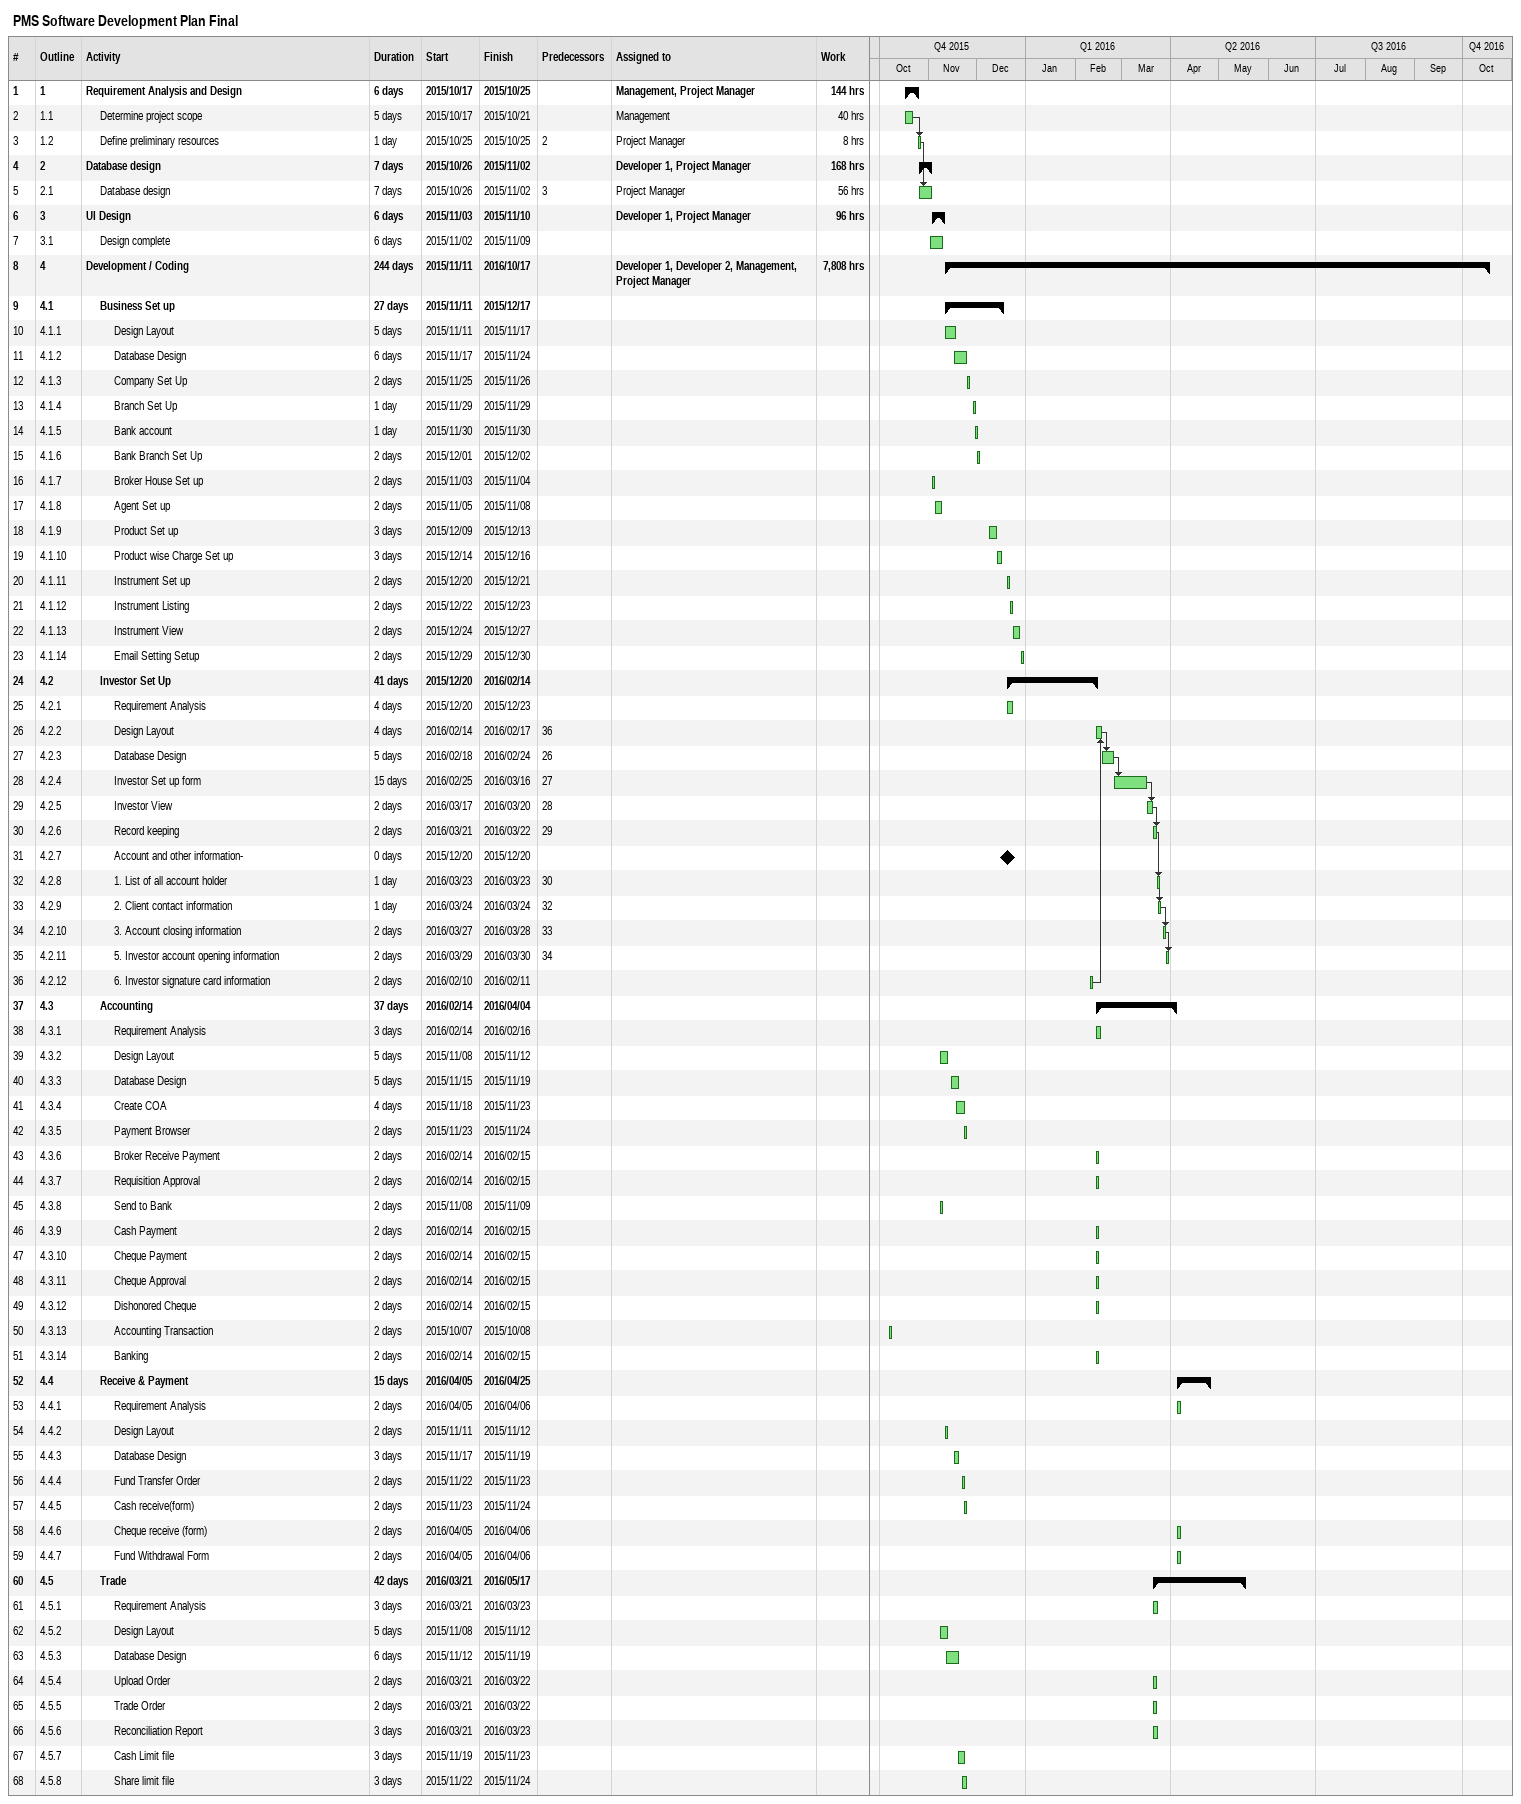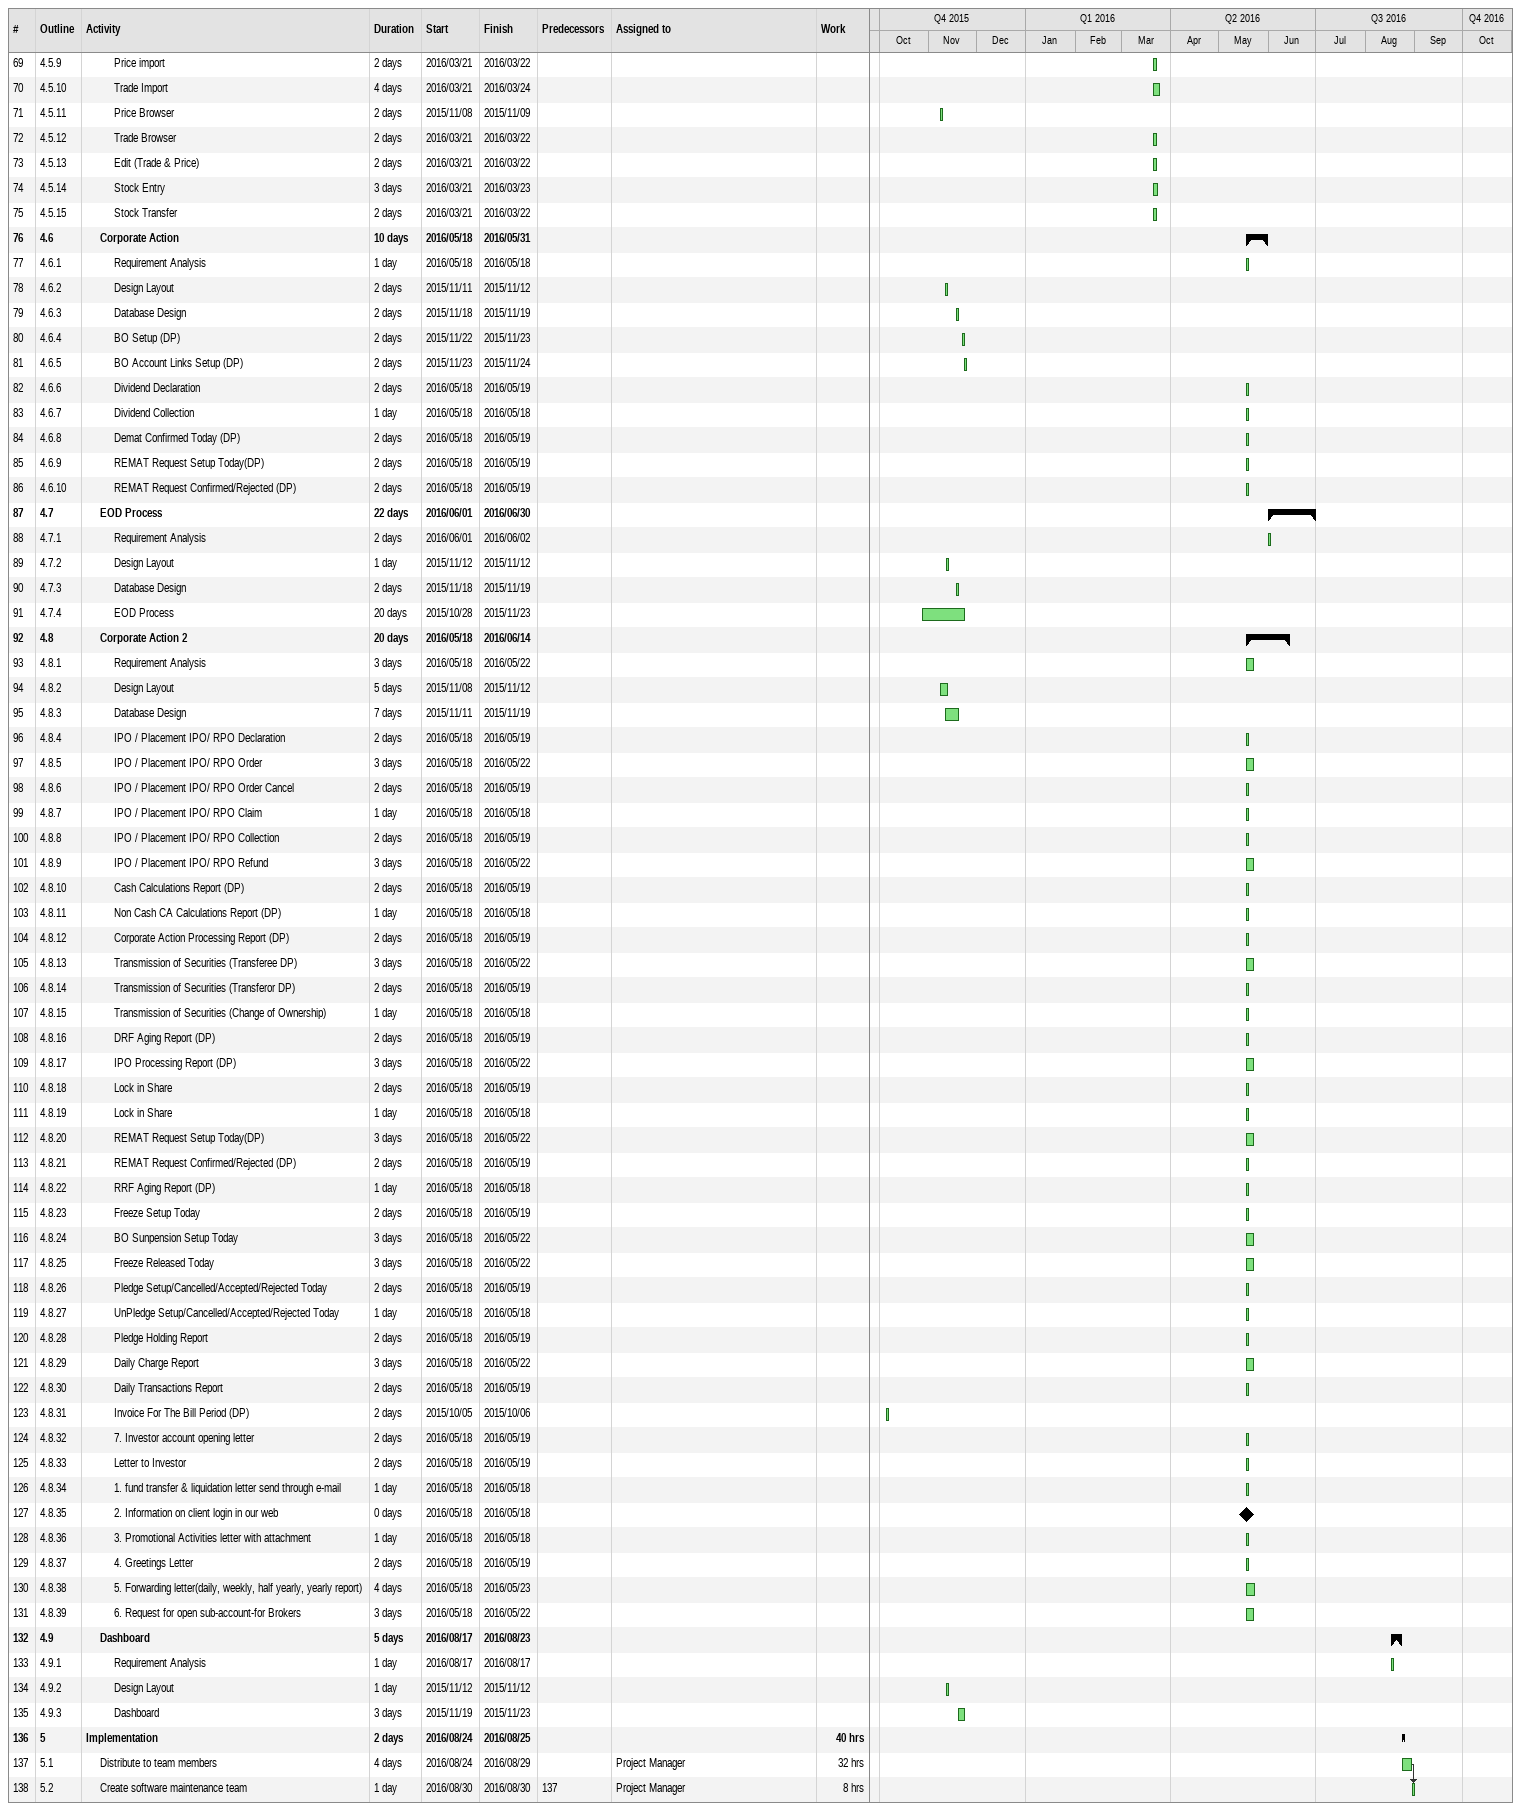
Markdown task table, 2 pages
PMS Software Development Plan Final

| ID | WBS | Task | Duration | Start | Finish | Predecessors | Resources | Work (h) |
|---|---|---|---|---|---|---|---|---|
| 1 | 1 | **Requirement Analysis and Design** | 6d | 2015-10-17 | 2015-10-25 |  | Management, Project Manager | 144 |
| 2 | 1.1 | Determine project scope | 5d | 2015-10-17 | 2015-10-21 |  | Management | 40 |
| 3 | 1.2 | Define preliminary resources | 1d | 2015-10-25 | 2015-10-25 | 2 | Project Manager | 8 |
| 4 | 2 | **Database design** | 7d | 2015-10-26 | 2015-11-02 |  | Developer 1, Project Manager | 168 |
| 5 | 2.1 | Database design | 7d | 2015-10-26 | 2015-11-02 | 3 | Project Manager | 56 |
| 6 | 3 | **UI Design** | 6d | 2015-11-03 | 2015-11-10 |  | Developer 1, Project Manager | 96 |
| 7 | 3.1 | Design complete | 6d | 2015-11-02 | 2015-11-09 |  |  |  |
| 8 | 4 | **Development / Coding** | 244d | 2015-11-11 | 2016-10-17 |  | Developer 1, Developer 2, Management, Project Manager | 7808 |
| 9 | 4.1 | **Business Set up** | 27d | 2015-11-11 | 2015-12-17 |  |  |  |
| 10 | 4.1.1 | Design Layout | 5d | 2015-11-11 | 2015-11-17 |  |  |  |
| 11 | 4.1.2 | Database Design | 6d | 2015-11-17 | 2015-11-24 |  |  |  |
| 12 | 4.1.3 | Company Set Up | 2d | 2015-11-25 | 2015-11-26 |  |  |  |
| 13 | 4.1.4 | Branch Set Up | 1d | 2015-11-29 | 2015-11-29 |  |  |  |
| 14 | 4.1.5 | Bank account | 1d | 2015-11-30 | 2015-11-30 |  |  |  |
| 15 | 4.1.6 | Bank Branch Set Up | 2d | 2015-12-01 | 2015-12-02 |  |  |  |
| 16 | 4.1.7 | Broker House Set up | 2d | 2015-11-03 | 2015-11-04 |  |  |  |
| 17 | 4.1.8 | Agent Set up | 2d | 2015-11-05 | 2015-11-08 |  |  |  |
| 18 | 4.1.9 | Product Set up | 3d | 2015-12-09 | 2015-12-13 |  |  |  |
| 19 | 4.1.10 | Product wise Charge Set up | 3d | 2015-12-14 | 2015-12-16 |  |  |  |
| 20 | 4.1.11 | Instrument Set up | 2d | 2015-12-20 | 2015-12-21 |  |  |  |
| 21 | 4.1.12 | Instrument Listing | 2d | 2015-12-22 | 2015-12-23 |  |  |  |
| 22 | 4.1.13 | Instrument View | 2d | 2015-12-24 | 2015-12-27 |  |  |  |
| 23 | 4.1.14 | Email Setting Setup | 2d | 2015-12-29 | 2015-12-30 |  |  |  |
| 24 | 4.2 | **Investor Set Up** | 41d | 2015-12-20 | 2016-02-14 |  |  |  |
| 25 | 4.2.1 | Requirement Analysis | 4d | 2015-12-20 | 2015-12-23 |  |  |  |
| 26 | 4.2.2 | Design Layout | 4d | 2016-02-14 | 2016-02-17 | 36 |  |  |
| 27 | 4.2.3 | Database Design | 5d | 2016-02-18 | 2016-02-24 | 26 |  |  |
| 28 | 4.2.4 | Investor Set up form | 15d | 2016-02-25 | 2016-03-16 | 27 |  |  |
| 29 | 4.2.5 | Investor View | 2d | 2016-03-17 | 2016-03-20 | 28 |  |  |
| 30 | 4.2.6 | Record keeping | 2d | 2016-03-21 | 2016-03-22 | 29 |  |  |
| 31 | 4.2.7 | Account and other information- | 0d | 2015-12-20 | 2015-12-20 |  |  |  |
| 32 | 4.2.8 | 1. List of all account holder | 1d | 2016-03-23 | 2016-03-23 | 30 |  |  |
| 33 | 4.2.9 | 2. Client contact information | 1d | 2016-03-24 | 2016-03-24 | 32 |  |  |
| 34 | 4.2.10 | 3. Account closing information | 2d | 2016-03-27 | 2016-03-28 | 33 |  |  |
| 35 | 4.2.11 | 5. Investor account opening information | 2d | 2016-03-29 | 2016-03-30 | 34 |  |  |
| 36 | 4.2.12 | 6. Investor signature card information | 2d | 2016-02-10 | 2016-02-11 |  |  |  |
| 37 | 4.3 | **Accounting** | 37d | 2016-02-14 | 2016-04-04 |  |  |  |
| 38 | 4.3.1 | Requirement Analysis | 3d | 2016-02-14 | 2016-02-16 |  |  |  |
| 39 | 4.3.2 | Design Layout | 5d | 2015-11-08 | 2015-11-12 |  |  |  |
| 40 | 4.3.3 | Database Design | 5d | 2015-11-15 | 2015-11-19 |  |  |  |
| 41 | 4.3.4 | Create COA | 4d | 2015-11-18 | 2015-11-23 |  |  |  |
| 42 | 4.3.5 | Payment Browser | 2d | 2015-11-23 | 2015-11-24 |  |  |  |
| 43 | 4.3.6 | Broker Receive Payment | 2d | 2016-02-14 | 2016-02-15 |  |  |  |
| 44 | 4.3.7 | Requisition Approval | 2d | 2016-02-14 | 2016-02-15 |  |  |  |
| 45 | 4.3.8 | Send to Bank | 2d | 2015-11-08 | 2015-11-09 |  |  |  |
| 46 | 4.3.9 | Cash Payment | 2d | 2016-02-14 | 2016-02-15 |  |  |  |
| 47 | 4.3.10 | Cheque Payment | 2d | 2016-02-14 | 2016-02-15 |  |  |  |
| 48 | 4.3.11 | Cheque Approval | 2d | 2016-02-14 | 2016-02-15 |  |  |  |
| 49 | 4.3.12 | Dishonored Cheque | 2d | 2016-02-14 | 2016-02-15 |  |  |  |
| 50 | 4.3.13 | Accounting Transaction | 2d | 2015-10-07 | 2015-10-08 |  |  |  |
| 51 | 4.3.14 | Banking | 2d | 2016-02-14 | 2016-02-15 |  |  |  |
| 52 | 4.4 | **Receive & Payment** | 15d | 2016-04-05 | 2016-04-25 |  |  |  |
| 53 | 4.4.1 | Requirement Analysis | 2d | 2016-04-05 | 2016-04-06 |  |  |  |
| 54 | 4.4.2 | Design Layout | 2d | 2015-11-11 | 2015-11-12 |  |  |  |
| 55 | 4.4.3 | Database Design | 3d | 2015-11-17 | 2015-11-19 |  |  |  |
| 56 | 4.4.4 | Fund Transfer Order | 2d | 2015-11-22 | 2015-11-23 |  |  |  |
| 57 | 4.4.5 | Cash receive(form) | 2d | 2015-11-23 | 2015-11-24 |  |  |  |
| 58 | 4.4.6 | Cheque receive (form) | 2d | 2016-04-05 | 2016-04-06 |  |  |  |
| 59 | 4.4.7 | Fund Withdrawal Form | 2d | 2016-04-05 | 2016-04-06 |  |  |  |
| 60 | 4.5 | **Trade** | 42d | 2016-03-21 | 2016-05-17 |  |  |  |
| 61 | 4.5.1 | Requirement Analysis | 3d | 2016-03-21 | 2016-03-23 |  |  |  |
| 62 | 4.5.2 | Design Layout | 5d | 2015-11-08 | 2015-11-12 |  |  |  |
| 63 | 4.5.3 | Database Design | 6d | 2015-11-12 | 2015-11-19 |  |  |  |
| 64 | 4.5.4 | Upload Order | 2d | 2016-03-21 | 2016-03-22 |  |  |  |
| 65 | 4.5.5 | Trade Order | 2d | 2016-03-21 | 2016-03-22 |  |  |  |
| 66 | 4.5.6 | Reconciliation Report | 3d | 2016-03-21 | 2016-03-23 |  |  |  |
| 67 | 4.5.7 | Cash Limit file | 3d | 2015-11-19 | 2015-11-23 |  |  |  |
| 68 | 4.5.8 | Share limit file | 3d | 2015-11-22 | 2015-11-24 |  |  |  |
| 69 | 4.5.9 | Price import | 2d | 2016-03-21 | 2016-03-22 |  |  |  |
| 70 | 4.5.10 | Trade Import | 4d | 2016-03-21 | 2016-03-24 |  |  |  |
| 71 | 4.5.11 | Price Browser | 2d | 2015-11-08 | 2015-11-09 |  |  |  |
| 72 | 4.5.12 | Trade Browser | 2d | 2016-03-21 | 2016-03-22 |  |  |  |
| 73 | 4.5.13 | Edit (Trade & Price) | 2d | 2016-03-21 | 2016-03-22 |  |  |  |
| 74 | 4.5.14 | Stock Entry | 3d | 2016-03-21 | 2016-03-23 |  |  |  |
| 75 | 4.5.15 | Stock Transfer | 2d | 2016-03-21 | 2016-03-22 |  |  |  |
| 76 | 4.6 | **Corporate Action** | 10d | 2016-05-18 | 2016-05-31 |  |  |  |
| 77 | 4.6.1 | Requirement Analysis | 1d | 2016-05-18 | 2016-05-18 |  |  |  |
| 78 | 4.6.2 | Design Layout | 2d | 2015-11-11 | 2015-11-12 |  |  |  |
| 79 | 4.6.3 | Database Design | 2d | 2015-11-18 | 2015-11-19 |  |  |  |
| 80 | 4.6.4 | BO Setup (DP) | 2d | 2015-11-22 | 2015-11-23 |  |  |  |
| 81 | 4.6.5 | BO Account Links Setup (DP) | 2d | 2015-11-23 | 2015-11-24 |  |  |  |
| 82 | 4.6.6 | Dividend Declaration | 2d | 2016-05-18 | 2016-05-19 |  |  |  |
| 83 | 4.6.7 | Dividend Collection | 1d | 2016-05-18 | 2016-05-18 |  |  |  |
| 84 | 4.6.8 | Demat Confirmed Today (DP) | 2d | 2016-05-18 | 2016-05-19 |  |  |  |
| 85 | 4.6.9 | REMAT Request Setup Today(DP) | 2d | 2016-05-18 | 2016-05-19 |  |  |  |
| 86 | 4.6.10 | REMAT Request Confirmed/Rejected (DP) | 2d | 2016-05-18 | 2016-05-19 |  |  |  |
| 87 | 4.7 | **EOD Process** | 22d | 2016-06-01 | 2016-06-30 |  |  |  |
| 88 | 4.7.1 | Requirement Analysis | 2d | 2016-06-01 | 2016-06-02 |  |  |  |
| 89 | 4.7.2 | Design Layout | 1d | 2015-11-12 | 2015-11-12 |  |  |  |
| 90 | 4.7.3 | Database Design | 2d | 2015-11-18 | 2015-11-19 |  |  |  |
| 91 | 4.7.4 | EOD Process | 20d | 2015-10-28 | 2015-11-23 |  |  |  |
| 92 | 4.8 | **Corporate Action 2** | 20d | 2016-05-18 | 2016-06-14 |  |  |  |
| 93 | 4.8.1 | Requirement Analysis | 3d | 2016-05-18 | 2016-05-22 |  |  |  |
| 94 | 4.8.2 | Design Layout | 5d | 2015-11-08 | 2015-11-12 |  |  |  |
| 95 | 4.8.3 | Database Design | 7d | 2015-11-11 | 2015-11-19 |  |  |  |
| 96 | 4.8.4 | IPO / Placement IPO/ RPO Declaration | 2d | 2016-05-18 | 2016-05-19 |  |  |  |
| 97 | 4.8.5 | IPO / Placement IPO/ RPO Order | 3d | 2016-05-18 | 2016-05-22 |  |  |  |
| 98 | 4.8.6 | IPO / Placement IPO/ RPO Order Cancel | 2d | 2016-05-18 | 2016-05-19 |  |  |  |
| 99 | 4.8.7 | IPO / Placement IPO/ RPO Claim | 1d | 2016-05-18 | 2016-05-18 |  |  |  |
| 100 | 4.8.8 | IPO / Placement IPO/ RPO Collection | 2d | 2016-05-18 | 2016-05-19 |  |  |  |
| 101 | 4.8.9 | IPO / Placement IPO/ RPO Refund | 3d | 2016-05-18 | 2016-05-22 |  |  |  |
| 102 | 4.8.10 | Cash Calculations Report (DP) | 2d | 2016-05-18 | 2016-05-19 |  |  |  |
| 103 | 4.8.11 | Non Cash CA Calculations Report (DP) | 1d | 2016-05-18 | 2016-05-18 |  |  |  |
| 104 | 4.8.12 | Corporate Action Processing Report (DP) | 2d | 2016-05-18 | 2016-05-19 |  |  |  |
| 105 | 4.8.13 | Transmission of Securities (Transferee DP) | 3d | 2016-05-18 | 2016-05-22 |  |  |  |
| 106 | 4.8.14 | Transmission of Securities (Transferor DP) | 2d | 2016-05-18 | 2016-05-19 |  |  |  |
| 107 | 4.8.15 | Transmission of Securities (Change of Ownership) | 1d | 2016-05-18 | 2016-05-18 |  |  |  |
| 108 | 4.8.16 | DRF Aging Report (DP) | 2d | 2016-05-18 | 2016-05-19 |  |  |  |
| 109 | 4.8.17 | IPO Processing Report (DP) | 3d | 2016-05-18 | 2016-05-22 |  |  |  |
| 110 | 4.8.18 | Lock in Share | 2d | 2016-05-18 | 2016-05-19 |  |  |  |
| 111 | 4.8.19 | Lock in Share | 1d | 2016-05-18 | 2016-05-18 |  |  |  |
| 112 | 4.8.20 | REMAT Request Setup Today(DP) | 3d | 2016-05-18 | 2016-05-22 |  |  |  |
| 113 | 4.8.21 | REMAT Request Confirmed/Rejected (DP) | 2d | 2016-05-18 | 2016-05-19 |  |  |  |
| 114 | 4.8.22 | RRF Aging Report (DP) | 1d | 2016-05-18 | 2016-05-18 |  |  |  |
| 115 | 4.8.23 | Freeze Setup Today | 2d | 2016-05-18 | 2016-05-19 |  |  |  |
| 116 | 4.8.24 | BO Sunpension Setup Today | 3d | 2016-05-18 | 2016-05-22 |  |  |  |
| 117 | 4.8.25 | Freeze Released Today | 3d | 2016-05-18 | 2016-05-22 |  |  |  |
| 118 | 4.8.26 | Pledge Setup/Cancelled/Accepted/Rejected Today | 2d | 2016-05-18 | 2016-05-19 |  |  |  |
| 119 | 4.8.27 | UnPledge Setup/Cancelled/Accepted/Rejected Today | 1d | 2016-05-18 | 2016-05-18 |  |  |  |
| 120 | 4.8.28 | Pledge Holding Report | 2d | 2016-05-18 | 2016-05-19 |  |  |  |
| 121 | 4.8.29 | Daily Charge Report | 3d | 2016-05-18 | 2016-05-22 |  |  |  |
| 122 | 4.8.30 | Daily Transactions Report | 2d | 2016-05-18 | 2016-05-19 |  |  |  |
| 123 | 4.8.31 | Invoice For The Bill Period (DP) | 2d | 2015-10-05 | 2015-10-06 |  |  |  |
| 124 | 4.8.32 | 7. Investor account opening letter | 2d | 2016-05-18 | 2016-05-19 |  |  |  |
| 125 | 4.8.33 | Letter to Investor | 2d | 2016-05-18 | 2016-05-19 |  |  |  |
| 126 | 4.8.34 | 1. fund transfer & liquidation letter send through e-mail | 1d | 2016-05-18 | 2016-05-18 |  |  |  |
| 127 | 4.8.35 | 2. Information on client login in our web | 0d | 2016-05-18 | 2016-05-18 |  |  |  |
| 128 | 4.8.36 | 3. Promotional Activities letter with attachment | 1d | 2016-05-18 | 2016-05-18 |  |  |  |
| 129 | 4.8.37 | 4. Greetings Letter | 2d | 2016-05-18 | 2016-05-19 |  |  |  |
| 130 | 4.8.38 | 5. Forwarding letter(daily, weekly, half yearly, yearly report) | 4d | 2016-05-18 | 2016-05-23 |  |  |  |
| 131 | 4.8.39 | 6. Request for open sub-account-for Brokers | 3d | 2016-05-18 | 2016-05-22 |  |  |  |
| 132 | 4.9 | **Dashboard** | 5d | 2016-08-17 | 2016-08-23 |  |  |  |
| 133 | 4.9.1 | Requirement Analysis | 1d | 2016-08-17 | 2016-08-17 |  |  |  |
| 134 | 4.9.2 | Design Layout | 1d | 2015-11-12 | 2015-11-12 |  |  |  |
| 135 | 4.9.3 | Dashboard | 3d | 2015-11-19 | 2015-11-23 |  |  |  |
| 136 | 5 | **Implementation** | 2d | 2016-08-24 | 2016-08-25 |  |  | 40 |
| 137 | 5.1 | Distribute to team members | 4d | 2016-08-24 | 2016-08-29 |  | Project Manager | 32 |
| 138 | 5.2 | Create software maintenance team | 1d | 2016-08-30 | 2016-08-30 | 137 | Project Manager | 8 |
